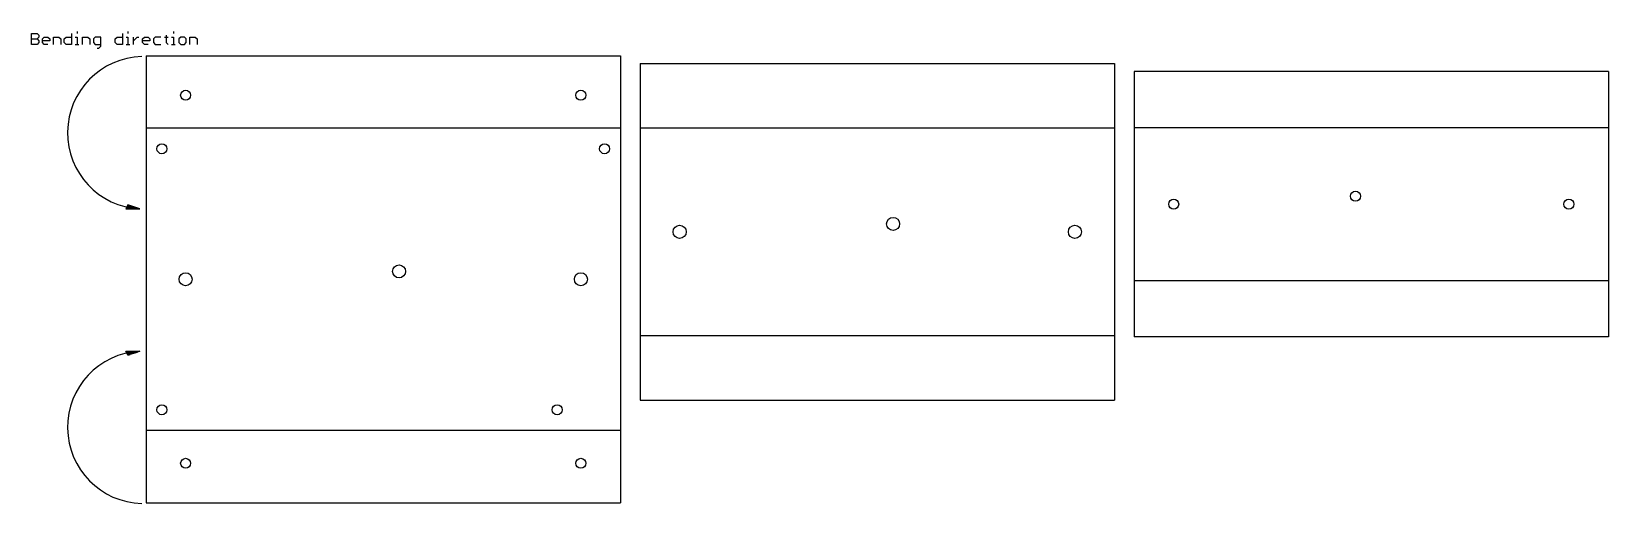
# Model space of a CAD drawing. Extents: x -29 to 370, y 0 to 120.
import ezdxf

# ---------------------------------------------------------------- set-up
doc = ezdxf.new("R2010")
doc.units = 0
doc.layers.add('20', color=7, linetype='CONTINUOUS')
doc.layers.add('47', color=2, linetype='CONTINUOUS')

msp = doc.modelspace()

# ---------------------------------------------------------------- linework, layer by layer
at = {"layer": '20'}
for p, q in [((0.1, 113.7447), (0.1, 0.6553)), ((0.1, 113.7447), (120.1, 113.7447)), ((120.1, 113.7447), (120.1, 0.6553)), ((125.1, 111.7447), (125.1, 26.6553)), ((125.1, 111.7447), (245.1, 111.7447)), ((245.1, 111.7447), (245.1, 26.6553)), ((370.1, 109.7447), (250.1, 109.7447)), ((250.1, 109.7447), (250.1, 42.6553)), ((370.1, 109.7447), (370.1, 42.6553)), ((0.1, 95.4724), (120.1, 95.4724)), ((125.1, 95.4724), (245.1, 95.4724)), ((370.1, 95.4724), (250.1, 95.4724)), ((250.1, 56.9276), (370.1, 56.9276)), ((245.1, 42.9276), (125.1, 42.9276)), ((370.1, 42.6553), (250.1, 42.6553)), ((125.1, 26.6553), (245.1, 26.6553)), ((120.1, 18.9276), (0.1, 18.9276)), ((0.1, 0.6553), (120.1, 0.6553))]:
    msp.add_line(p, q, dxfattribs=at)
for centre, radius in [((10.1, 103.7447), 1.265), ((110.1, 103.7447), 1.265), ((4.1, 90.2), 1.265), ((116.1, 90.2), 1.265), ((260.1, 76.2), 1.265), ((306.1, 78.2), 1.265), ((360.1, 76.2), 1.265), ((189.1, 71.2), 1.65), ((135.1, 69.2), 1.65), ((235.1, 69.2), 1.65), ((64.1, 59.2), 1.65), ((10.1, 57.2), 1.65), ((110.1, 57.2), 1.65), ((4.1, 24.2), 1.265), ((104.1, 24.2), 1.265), ((10.1, 10.6553), 1.265), ((110.1, 10.6553), 1.265)]:
    msp.add_circle(centre, radius, dxfattribs=at)
at = {"layer": '47'}
for p, q in [((-17.374, 119.8504), (-17.374, 119.3881)), ((-4.483, 119.8504), (-4.483, 119.3881)), ((7.0269, 119.8504), (7.0269, 119.3881)), ((-28.8857, 116.6143), (-28.8857, 119.3881)), ((-28.8857, 119.3881), (-27.4988, 119.3881)), ((-28.8857, 118.0012), (-27.4988, 118.0012)), ((-27.4988, 116.6143), (-28.8857, 116.6143)), ((-27.4988, 119.3881), (-27.0365, 118.9258)), ((-27.0365, 118.4635), (-27.4988, 118.0012)), ((-27.4988, 118.0012), (-27.0365, 117.5389)), ((-27.0365, 117.0766), (-27.4988, 116.6143)), ((-27.0365, 118.9258), (-27.0365, 118.4635)), ((-27.0365, 117.5389), (-27.0365, 117.0766)), ((-26.1233, 118.0012), (-25.661, 118.4635)), ((-26.1233, 117.0766), (-26.1233, 118.0012)), ((-24.2742, 117.5389), (-26.1233, 117.5389)), ((-25.661, 116.6143), (-26.1233, 117.0766)), ((-25.661, 118.4635), (-24.7365, 118.4635)), ((-24.7365, 116.6143), (-25.661, 116.6143)), ((-24.7365, 118.4635), (-24.2742, 118.0012)), ((-24.2742, 118.0012), (-24.2742, 117.5389)), ((-23.361, 116.6143), (-23.361, 118.4635)), ((-23.361, 118.4635), (-21.9741, 118.4635)), ((-21.9741, 118.4635), (-21.5118, 118.0012)), ((-21.5118, 118.0012), (-21.5118, 116.6143)), ((-20.5986, 118.0012), (-20.1363, 118.4635)), ((-20.5986, 117.0766), (-20.5986, 118.0012)), ((-20.1363, 116.6143), (-20.5986, 117.0766)), ((-20.1363, 118.4635), (-18.7494, 118.4635)), ((-18.7494, 116.6143), (-20.1363, 116.6143)), ((-18.7494, 119.3881), (-18.7494, 116.6143)), ((-17.8363, 118.4635), (-17.374, 118.4635)), ((-17.8363, 116.6143), (-16.9117, 116.6143)), ((-17.374, 118.4635), (-17.374, 116.6143)), ((-15.9947, 116.6143), (-15.9947, 118.4635)), ((-15.9947, 118.4635), (-14.6078, 118.4635)), ((-14.6078, 118.4635), (-14.1455, 118.0012)), ((-14.1455, 118.0012), (-14.1455, 116.6143)), ((-12.77, 118.4635), (-13.2323, 118.0012)), ((-13.2323, 118.0012), (-13.2323, 117.0766)), ((-13.2323, 117.0766), (-12.77, 116.6143)), ((-11.3832, 118.4635), (-12.77, 118.4635)), ((-12.77, 116.6143), (-11.3832, 116.6143)), ((-11.8454, 115.6897), (-11.3832, 116.152)), ((-11.3832, 116.152), (-11.3832, 118.4635)), ((-7.7076, 118.0012), (-7.2453, 118.4635)), ((-7.7076, 117.0766), (-7.7076, 118.0012)), ((-7.2453, 116.6143), (-7.7076, 117.0766)), ((-7.2453, 118.4635), (-5.8584, 118.4635)), ((-5.8584, 116.6143), (-7.2453, 116.6143)), ((-5.8584, 119.3881), (-5.8584, 116.6143)), ((-4.9453, 118.4635), (-4.483, 118.4635)), ((-4.9453, 116.6143), (-4.0207, 116.6143)), ((-4.483, 118.4635), (-4.483, 116.6143)), ((-3.1037, 116.6143), (-3.1037, 118.4635)), ((-3.1037, 117.5389), (-2.1791, 118.4635)), ((-2.1791, 118.4635), (-1.7168, 118.4635)), ((-0.8017, 118.0012), (-0.3394, 118.4635)), ((-0.8017, 117.0766), (-0.8017, 118.0012)), ((1.0475, 117.5389), (-0.8017, 117.5389)), ((-0.3394, 116.6143), (-0.8017, 117.0766)), ((-0.3394, 118.4635), (0.5852, 118.4635)), ((0.5852, 116.6143), (-0.3394, 116.6143)), ((0.5852, 118.4635), (1.0475, 118.0012)), ((1.0475, 118.0012), (1.0475, 117.5389)), ((2.4229, 118.4635), (1.9606, 118.0012)), ((1.9606, 118.0012), (1.9606, 117.0766)), ((1.9606, 117.0766), (2.4229, 116.6143)), ((3.8098, 118.4635), (2.4229, 118.4635)), ((2.4229, 116.6143), (3.8098, 116.6143)), ((4.723, 118.4635), (5.6476, 118.4635)), ((5.1853, 118.9258), (5.1853, 117.0766)), ((5.1853, 117.0766), (5.6476, 116.6143)), ((6.5646, 118.4635), (7.0269, 118.4635)), ((6.5646, 116.6143), (7.4892, 116.6143)), ((7.0269, 118.4635), (7.0269, 116.6143)), ((8.8684, 118.4635), (8.4061, 118.0012)), ((8.4061, 118.0012), (8.4061, 117.0766)), ((8.4061, 117.0766), (8.8684, 116.6143)), ((9.793, 118.4635), (8.8684, 118.4635)), ((8.8684, 116.6143), (9.793, 116.6143)), ((10.2553, 118.0012), (9.793, 118.4635)), ((9.793, 116.6143), (10.2553, 117.0766)), ((10.2553, 117.0766), (10.2553, 118.0012)), ((11.1685, 116.6143), (11.1685, 118.4635)), ((11.1685, 118.4635), (12.5554, 118.4635)), ((12.5554, 118.4635), (13.0177, 118.0012)), ((13.0177, 118.0012), (13.0177, 116.6143)), ((-12.3077, 115.6897), (-11.8454, 115.6897)), ((-4.5, 76), (-5, 75)), ((-4.55, 75.9), (-4.2, 75.9)), ((-1.5, 75), (-4.5, 76)), ((-5, 75), (-1.5, 75)), ((-5, 75), (-1.5, 75)), ((-4.95, 75.1), (-1.8, 75.1)), ((-4.9, 75.2), (-2.1, 75.2)), ((-4.85, 75.3), (-2.4, 75.3)), ((-4.8, 75.4), (-2.7, 75.4)), ((-4.75, 75.5), (-3, 75.5)), ((-4.7, 75.6), (-3.3, 75.6)), ((-4.65, 75.7), (-3.6, 75.7)), ((-4.6, 75.8), (-3.9, 75.8)), ((-4.5, 38), (-5, 39)), ((-5, 39), (-1.5, 39)), ((-4.95, 38.9), (-1.8, 38.9)), ((-4.9, 38.8), (-2.1, 38.8)), ((-4.85, 38.7), (-2.4, 38.7)), ((-4.8, 38.6), (-2.7, 38.6)), ((-4.75, 38.5), (-3, 38.5)), ((-4.7, 38.4), (-3.3, 38.4)), ((-4.65, 38.3), (-3.6, 38.3)), ((-4.6, 38.2), (-3.9, 38.2)), ((-4.55, 38.1), (-4.2, 38.1)), ((-1.5, 39), (-4.5, 38))]:
    msp.add_line(p, q, dxfattribs=at)
for centre, start, end in [((-0.5001, 94.2403), 91.4867, 267.0251), ((-0.5001, 19.7597), 92.9749, 268.5133)]:
    msp.add_arc(centre, 19.2662, start, end, dxfattribs=at)

doc.saveas('drawing.dxf')
